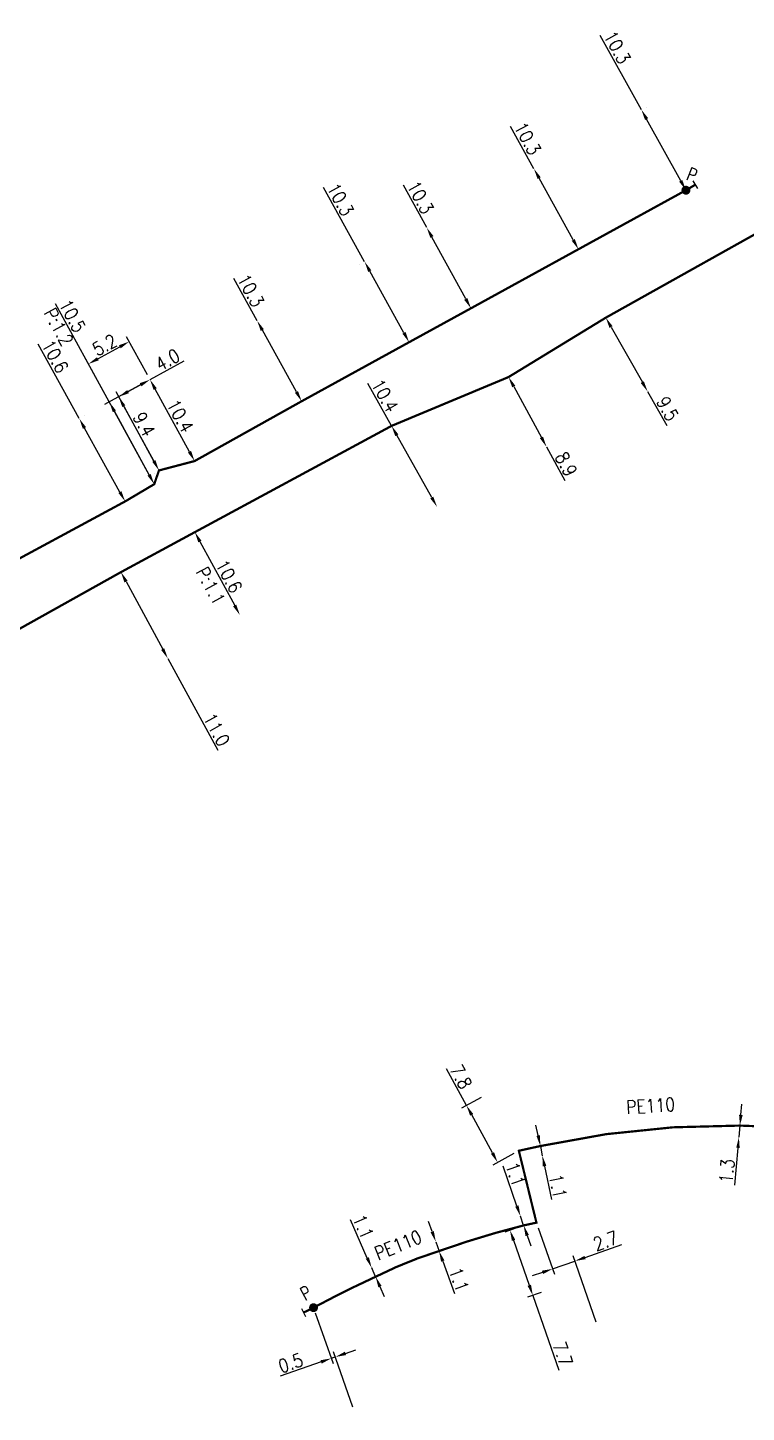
# Model space of a CAD drawing. Header units: millimetres. Extents: x 150998 to 151977, y 126997 to 128005.
# Drawn here: x 151620.3 to 151700.8, y 127333.2 to 127488.2 of the extents above; entities that cross this region are included whole.
import ezdxf
from ezdxf.enums import TextEntityAlignment as Align

# ---------------------------------------------------------------- set-up
doc = ezdxf.new("R2010")
doc.units = ezdxf.units.MM
doc.header["$PDMODE"] = 34
doc.linetypes.add('L_100_PE', pattern=[14, 10, -1.5, 1, -1.5])
doc.layers.get('0').update_dxf_attribs({"linetype": 'CONTINUOUS'})
doc.layers.get('DEFPOINTS').update_dxf_attribs({"linetype": 'CONTINUOUS'})
for name, color, linetype in [('L_140', 3, 'CONTINUOUS'), ('L_300', 7, 'CONTINUOUS'), ('L_340', 7, 'CONTINUOUS')]:
    doc.layers.add(name, color=color, linetype=linetype)
doc.styles.add('G_ROMANS', font='ROMANS.SHX', dxfattribs={"width": 0.75})
doc.styles.get("Standard").update_dxf_attribs({"font": 'romans.shx', "width": 0.85})
doc.dimstyles.get("Standard").update_dxf_attribs({"dimtxt": 1.5, "dimasz": 1.2, "dimexe": 0.625, "dimexo": 0.625, "dimgap": 0.25, "dimtad": 1, "dimdec": 1, "dimzin": 0, "dimdsep": 46, "dimtxsty": 'Standard', "dimcen": -0.5, "dimadec": 0, "dimazin": 0, "dimtfac": 1, "dimtdec": 1, "dimtmove": 0, "dimatfit": 3, "dimfxl": 0, "dimtolj": 1, "dimtzin": 0, "dimarcsym": 0})

# ---------------------------------------------------------------- blocks, each defined once
blk = doc.blocks.new('*D823')
at = {"layer": 'DEFPOINTS', "color": 0, "linetype": 'Continuous', "transparency": 16777216}
for p in [(151626.09, 127444.46), (151626.09, 127444.46), (151631.22, 127435.19)]:
    blk.add_point(p, dxfattribs=at)
at = {"layer": 'L_140', "color": 0, "linetype": 'Continuous', "lineweight": -2, "transparency": 16777216}
for p, q in [((151626.09, 127444.46), (151621.49, 127452.79)), ((151626.64, 127444.76), (151626.64, 127444.76)), ((151630.64, 127436.24), (151626.67, 127443.41)), ((151631.77, 127435.49), (151631.77, 127435.49))]:
    blk.add_line(p, q, dxfattribs=at)
at = {"layer": 'L_140', "color": 0, "linetype": 'Continuous', "transparency": 16777216}
for points in [[(151626.84, 127443.51), (151626.49, 127443.31), (151626.09, 127444.46)], [(151630.81, 127436.33), (151630.46, 127436.14), (151631.22, 127435.19)]]:
    blk.add_solid(points, dxfattribs=at)
at = {"layer": 'L_140', "color": 0, "linetype": 'Continuous', "transparency": 16777216, "insert": (151623.38, 127451.43), "char_height": 1.5, "attachment_point": 5, "rotation": 298.9386}
blk.add_mtext('\\A1;10.6', dxfattribs=at)
blk = doc.blocks.new('*D826')
at = {"layer": 'DEFPOINTS', "color": 0, "linetype": 'Continuous', "transparency": 16777216}
for p in [(151630.75, 127427.27), (151636, 127417.6), (151636, 127417.6)]:
    blk.add_point(p, dxfattribs=at)
at = {"layer": 'L_140', "color": 0, "linetype": 'Continuous', "lineweight": -2, "transparency": 16777216}
for p, q in [((151631.32, 127426.22), (151635.43, 127418.66)), ((151636, 127417.6), (151641.59, 127407.32))]:
    blk.add_line(p, q, dxfattribs=at)
at = {"layer": 'L_140', "color": 0, "linetype": 'Continuous', "transparency": 16777216}
for points in [[(151631.5, 127426.31), (151631.14, 127426.12), (151630.75, 127427.27)], [(151635.6, 127418.75), (151635.25, 127418.56), (151636, 127417.6)]]:
    blk.add_solid(points, dxfattribs=at)
at = {"layer": 'L_140', "color": 0, "linetype": 'Continuous', "transparency": 16777216, "insert": (151641.46, 127409.64), "char_height": 1.5, "attachment_point": 5, "rotation": 298.5169}
blk.add_mtext('\\A1;11.0', dxfattribs=at)
blk = doc.blocks.new('*D827')
at = {"layer": 'DEFPOINTS', "color": 0, "linetype": 'Continuous', "transparency": 16777216}
for p in [(151639.03, 127431.75), (151644.06, 127422.48), (151644.06, 127422.48)]:
    blk.add_point(p, dxfattribs=at)
at = {"layer": 'L_140', "color": 0, "linetype": 'Continuous', "lineweight": -2, "transparency": 16777216}
blk.add_line((151639.6, 127430.69), (151643.49, 127423.53), dxfattribs=at)
at = {"layer": 'L_140', "color": 0, "linetype": 'Continuous', "transparency": 16777216}
for points in [[(151639.77, 127430.79), (151639.42, 127430.6), (151639.03, 127431.75)], [(151643.67, 127423.63), (151643.31, 127423.44), (151644.06, 127422.48)]]:
    blk.add_solid(points, dxfattribs=at)
at = {"layer": 'L_140', "color": 0, "linetype": 'Continuous', "transparency": 16777216, "insert": (151642.85, 127426.8), "char_height": 1.5, "attachment_point": 5, "rotation": 298.5169}
blk.add_mtext('\\A1;10.6', dxfattribs=at)
blk = doc.blocks.new('*D828')
at = {"layer": 'DEFPOINTS', "color": 0, "linetype": 'Continuous', "transparency": 16777216}
for p in [(151661.06, 127443.65), (151666.15, 127434.58), (151666.15, 127434.58)]:
    blk.add_point(p, dxfattribs=at)
at = {"layer": 'L_140', "color": 0, "linetype": 'Continuous', "lineweight": -2, "transparency": 16777216}
for p, q in [((151661.06, 127443.65), (151658.39, 127448.41)), ((151665.56, 127435.62), (151661.65, 127442.6))]:
    blk.add_line(p, q, dxfattribs=at)
at = {"layer": 'L_140', "color": 0, "linetype": 'Continuous', "transparency": 16777216}
for points in [[(151661.82, 127442.7), (151661.47, 127442.5), (151661.06, 127443.65)], [(151665.73, 127435.72), (151665.39, 127435.53), (151666.15, 127434.58)]]:
    blk.add_solid(points, dxfattribs=at)
at = {"layer": 'L_140', "color": 0, "linetype": 'Continuous', "transparency": 16777216, "insert": (151660.3, 127447.04), "char_height": 1.5, "attachment_point": 5, "rotation": 299.2773}
blk.add_mtext('\\A1;10.4', dxfattribs=at)
blk = doc.blocks.new('*D843')
at = {"layer": 'DEFPOINTS', "color": 0, "linetype": 'Continuous', "transparency": 16777216}
for p in [(151631.68, 127453.09), (151634.01, 127448.83), (151634.48, 127437.12)]:
    blk.add_point(p, dxfattribs=at)
at = {"layer": 'L_140', "color": 0, "linetype": 'Continuous', "lineweight": -2, "transparency": 16777216}
for p, q in [((151633.71, 127449.38), (151631.38, 127453.63)), ((151628.17, 127451.17), (151630.63, 127452.51)), ((151634.18, 127437.67), (151626.82, 127451.14))]:
    blk.add_line(p, q, dxfattribs=at)
at = {"layer": 'L_140', "color": 0, "linetype": 'Continuous', "transparency": 16777216}
for points in [[(151630.53, 127452.68), (151630.72, 127452.33), (151631.68, 127453.09)], [(151628.07, 127451.34), (151628.27, 127450.99), (151627.12, 127450.59)]]:
    blk.add_solid(points, dxfattribs=at)
at = {"layer": 'L_140', "color": 0, "linetype": 'Continuous', "transparency": 16777216, "insert": (151628.92, 127452.71), "char_height": 1.5, "attachment_point": 5, "rotation": 28.6805}
blk.add_mtext('\\A1;5.2', dxfattribs=at)
blk = doc.blocks.new('*D844')
at = {"layer": 'DEFPOINTS', "color": 0, "linetype": 'Continuous', "transparency": 16777216}
for p in [(151634.01, 127448.83), (151629.44, 127446.34), (151634.48, 127437.12)]:
    blk.add_point(p, dxfattribs=at)
at = {"layer": 'L_140', "color": 0, "linetype": 'Continuous', "lineweight": -2, "transparency": 16777216}
for p, q in [((151629.44, 127446.34), (151623.43, 127457.32)), ((151633.46, 127448.53), (151628.9, 127446.04)), ((151633.91, 127438.18), (151630.02, 127445.28))]:
    blk.add_line(p, q, dxfattribs=at)
at = {"layer": 'L_140', "color": 0, "linetype": 'Continuous', "transparency": 16777216}
for points in [[(151630.19, 127445.38), (151629.84, 127445.19), (151629.44, 127446.34)], [(151634.08, 127438.27), (151633.73, 127438.08), (151634.48, 127437.12)]]:
    blk.add_solid(points, dxfattribs=at)
at = {"layer": 'L_140', "color": 0, "linetype": 'Continuous', "transparency": 16777216, "insert": (151625.32, 127455.96), "char_height": 1.5, "attachment_point": 5, "rotation": 298.6805}
blk.add_mtext('\\A1;10.5', dxfattribs=at)
blk = doc.blocks.new('*D845')
at = {"layer": 'DEFPOINTS', "color": 0, "linetype": 'Continuous', "transparency": 16777216}
for p in [(151634.01, 127448.83), (151634.01, 127448.83), (151635.01, 127438.66)]:
    blk.add_point(p, dxfattribs=at)
at = {"layer": 'L_140', "color": 0, "linetype": 'Continuous', "lineweight": -2, "transparency": 16777216}
for p, q in [((151634.01, 127448.83), (151637.84, 127450.93)), ((151634.71, 127439.21), (151630.2, 127447.46)), ((151631.55, 127447.49), (151632.95, 127448.26))]:
    blk.add_line(p, q, dxfattribs=at)
at = {"layer": 'L_140', "color": 0, "linetype": 'Continuous', "transparency": 16777216}
for points in [[(151632.86, 127448.43), (151633.05, 127448.08), (151634.01, 127448.83)], [(151631.45, 127447.66), (151631.65, 127447.31), (151630.5, 127446.91)]]:
    blk.add_solid(points, dxfattribs=at)
at = {"layer": 'L_140', "color": 0, "linetype": 'Continuous', "transparency": 16777216, "insert": (151635.97, 127451.05), "char_height": 1.5, "attachment_point": 5, "rotation": 28.6805}
blk.add_mtext('\\A1;4.0', dxfattribs=at)
blk = doc.blocks.new('*D846')
at = {"layer": 'DEFPOINTS', "color": 0, "linetype": 'Continuous', "transparency": 16777216}
for p in [(151630.5, 127446.91), (151630.5, 127446.91), (151635.01, 127438.66)]:
    blk.add_point(p, dxfattribs=at)
at = {"layer": 'L_140', "color": 0, "linetype": 'Continuous', "lineweight": -2, "transparency": 16777216}
for p, q in [((151634.43, 127439.72), (151631.07, 127445.86)), ((151634.46, 127438.37), (151634.46, 127438.37))]:
    blk.add_line(p, q, dxfattribs=at)
at = {"layer": 'L_140', "color": 0, "linetype": 'Continuous', "transparency": 16777216}
for points in [[(151631.25, 127445.95), (151630.9, 127445.76), (151630.5, 127446.91)], [(151634.61, 127439.81), (151634.26, 127439.62), (151635.01, 127438.66)]]:
    blk.add_solid(points, dxfattribs=at)
at = {"layer": 'L_140', "color": 0, "linetype": 'Continuous', "transparency": 16777216, "insert": (151633.33, 127443.82), "char_height": 1.5, "attachment_point": 5, "rotation": 298.6805}
blk.add_mtext('\\A1;9.4', dxfattribs=at)
blk = doc.blocks.new('*D847')
at = {"layer": 'DEFPOINTS', "color": 0, "linetype": 'Continuous', "transparency": 16777216}
for p in [(151634.01, 127448.83), (151634.01, 127448.83), (151639, 127439.71)]:
    blk.add_point(p, dxfattribs=at)
at = {"layer": 'L_140', "color": 0, "linetype": 'Continuous', "lineweight": -2, "transparency": 16777216}
for p, q in [((151638.42, 127440.76), (151634.58, 127447.78)), ((151639.55, 127440.01), (151639.55, 127440.01))]:
    blk.add_line(p, q, dxfattribs=at)
at = {"layer": 'L_140', "color": 0, "linetype": 'Continuous', "transparency": 16777216}
for points in [[(151634.76, 127447.87), (151634.41, 127447.68), (151634.01, 127448.83)], [(151638.6, 127440.86), (151638.25, 127440.66), (151639, 127439.71)]]:
    blk.add_solid(points, dxfattribs=at)
at = {"layer": 'L_140', "color": 0, "linetype": 'Continuous', "transparency": 16777216, "insert": (151637.38, 127444.75), "char_height": 1.5, "attachment_point": 5, "rotation": 298.6805}
blk.add_mtext('\\A1;10.4', dxfattribs=at)
blk = doc.blocks.new('*D848')
at = {"layer": 'DEFPOINTS', "color": 0, "linetype": 'Continuous', "transparency": 16777216}
for p in [(151646.01, 127455.42), (151646.01, 127455.42), (151650.99, 127446.41)]:
    blk.add_point(p, dxfattribs=at)
at = {"layer": 'L_140', "color": 0, "linetype": 'Continuous', "lineweight": -2, "transparency": 16777216}
for p, q in [((151646.01, 127455.42), (151643.39, 127460.15)), ((151650.41, 127447.46), (151646.59, 127454.37)), ((151650.44, 127446.11), (151650.44, 127446.11))]:
    blk.add_line(p, q, dxfattribs=at)
at = {"layer": 'L_140', "color": 0, "linetype": 'Continuous', "transparency": 16777216}
for points in [[(151646.76, 127454.47), (151646.41, 127454.28), (151646.01, 127455.42)], [(151650.58, 127447.55), (151650.23, 127447.36), (151650.99, 127446.41)]]:
    blk.add_solid(points, dxfattribs=at)
at = {"layer": 'L_140', "color": 0, "linetype": 'Continuous', "transparency": 16777216, "insert": (151645.29, 127458.8), "char_height": 1.5, "attachment_point": 5, "rotation": 298.907}
blk.add_mtext('\\A1;10.3', dxfattribs=at)
blk = doc.blocks.new('*D849')
at = {"layer": 'DEFPOINTS', "color": 0, "linetype": 'Continuous', "transparency": 16777216}
for p in [(151658.04, 127462.04), (151658.04, 127462.04), (151663.02, 127453.02)]:
    blk.add_point(p, dxfattribs=at)
at = {"layer": 'L_140', "color": 0, "linetype": 'Continuous', "lineweight": -2, "transparency": 16777216}
for p, q in [((151658.04, 127462.04), (151653.43, 127470.36)), ((151657.49, 127461.73), (151657.49, 127461.73)), ((151662.44, 127454.07), (151658.62, 127460.99)), ((151662.47, 127452.72), (151662.47, 127452.72))]:
    blk.add_line(p, q, dxfattribs=at)
at = {"layer": 'L_140', "color": 0, "linetype": 'Continuous', "transparency": 16777216}
for points in [[(151658.79, 127461.08), (151658.44, 127460.89), (151658.04, 127462.04)], [(151662.62, 127454.17), (151662.27, 127453.98), (151663.02, 127453.02)]]:
    blk.add_solid(points, dxfattribs=at)
at = {"layer": 'L_140', "color": 0, "linetype": 'Continuous', "transparency": 16777216, "insert": (151655.33, 127469), "char_height": 1.5, "attachment_point": 5, "rotation": 298.9386}
blk.add_mtext('\\A1;10.3', dxfattribs=at)
blk = doc.blocks.new('*D850')
at = {"layer": 'DEFPOINTS', "color": 0, "linetype": 'Continuous', "transparency": 16777216}
for p in [(151665, 127465.85), (151665, 127465.85), (151669.95, 127456.82)]:
    blk.add_point(p, dxfattribs=at)
at = {"layer": 'L_140', "color": 0, "linetype": 'Continuous', "lineweight": -2, "transparency": 16777216}
for p, q in [((151665, 127465.85), (151662.41, 127470.59)), ((151669.37, 127457.87), (151665.58, 127464.8)), ((151669.4, 127456.52), (151669.4, 127456.52))]:
    blk.add_line(p, q, dxfattribs=at)
at = {"layer": 'L_140', "color": 0, "linetype": 'Continuous', "transparency": 16777216}
for points in [[(151665.75, 127464.9), (151665.4, 127464.7), (151665, 127465.85)], [(151669.54, 127457.97), (151669.19, 127457.77), (151669.95, 127456.82)]]:
    blk.add_solid(points, dxfattribs=at)
at = {"layer": 'L_140', "color": 0, "linetype": 'Continuous', "transparency": 16777216, "insert": (151664.29, 127469.23), "char_height": 1.5, "attachment_point": 5, "rotation": 298.6805}
blk.add_mtext('\\A1;10.3', dxfattribs=at)
blk = doc.blocks.new('*D851')
at = {"layer": 'DEFPOINTS', "color": 0, "linetype": 'Continuous', "transparency": 16777216}
for p in [(151677, 127472.45), (151677, 127472.45), (151681.98, 127463.43)]:
    blk.add_point(p, dxfattribs=at)
at = {"layer": 'L_140', "color": 0, "linetype": 'Continuous', "lineweight": -2, "transparency": 16777216}
for p, q in [((151677, 127472.45), (151674.39, 127477.18)), ((151681.4, 127464.48), (151677.58, 127471.4)), ((151682.53, 127463.73), (151682.53, 127463.73))]:
    blk.add_line(p, q, dxfattribs=at)
at = {"layer": 'L_140', "color": 0, "linetype": 'Continuous', "transparency": 16777216}
for points in [[(151677.76, 127471.49), (151677.41, 127471.3), (151677, 127472.45)], [(151681.58, 127464.58), (151681.23, 127464.38), (151681.98, 127463.43)]]:
    blk.add_solid(points, dxfattribs=at)
at = {"layer": 'L_140', "color": 0, "linetype": 'Continuous', "transparency": 16777216, "insert": (151676.28, 127475.82), "char_height": 1.5, "attachment_point": 5, "rotation": 298.907}
blk.add_mtext('\\A1;10.3', dxfattribs=at)
blk = doc.blocks.new('*D852')
at = {"layer": 'DEFPOINTS', "color": 0, "linetype": 'Continuous', "transparency": 16777216}
for p in [(151689.03, 127479.06), (151689.03, 127479.06), (151694.02, 127470.04)]:
    blk.add_point(p, dxfattribs=at)
at = {"layer": 'L_300', "color": 0, "linetype": 'Continuous', "lineweight": -2, "transparency": 16777216}
for p, q in [((151689.03, 127479.06), (151684.43, 127487.38)), ((151689.58, 127479.36), (151689.58, 127479.36)), ((151693.44, 127471.09), (151689.61, 127478.01)), ((151694.56, 127470.35), (151694.56, 127470.35))]:
    blk.add_line(p, q, dxfattribs=at)
at = {"layer": 'L_300', "color": 0, "linetype": 'Continuous', "transparency": 16777216}
for points in [[(151689.79, 127478.11), (151689.44, 127477.91), (151689.03, 127479.06)], [(151693.61, 127471.19), (151693.26, 127471), (151694.02, 127470.04)]]:
    blk.add_solid(points, dxfattribs=at)
at = {"layer": 'L_300', "color": 0, "linetype": 'Continuous', "transparency": 16777216, "insert": (151686.32, 127486.03), "char_height": 1.5, "attachment_point": 5, "rotation": 298.9386}
blk.add_mtext('\\A1;10.3', dxfattribs=at)
blk = doc.blocks.new('*D853')
at = {"layer": 'DEFPOINTS', "color": 0, "linetype": 'Continuous', "transparency": 16777216}
for p in [(151685.05, 127455.77), (151689.73, 127447.5), (151689.73, 127447.5)]:
    blk.add_point(p, dxfattribs=at)
at = {"layer": 'L_140', "color": 0, "linetype": 'Continuous', "lineweight": -2, "transparency": 16777216}
for p, q in [((151684.5, 127455.46), (151684.5, 127455.46)), ((151685.64, 127454.72), (151689.14, 127448.54)), ((151689.73, 127447.5), (151691.88, 127443.7))]:
    blk.add_line(p, q, dxfattribs=at)
at = {"layer": 'L_140', "color": 0, "linetype": 'Continuous', "transparency": 16777216}
for points in [[(151685.81, 127454.82), (151685.46, 127454.62), (151685.05, 127455.77)], [(151689.31, 127448.64), (151688.96, 127448.45), (151689.73, 127447.5)]]:
    blk.add_solid(points, dxfattribs=at)
at = {"layer": 'L_140', "color": 0, "linetype": 'Continuous', "transparency": 16777216, "insert": (151691.97, 127445.57), "char_height": 1.5, "attachment_point": 5, "rotation": 299.5293}
blk.add_mtext('\\A1;9.5', dxfattribs=at)
blk = doc.blocks.new('*D868')
at = {"layer": 'DEFPOINTS', "color": 0, "linetype": 'Continuous', "transparency": 16777216}
for p in [(151652.32, 127344.9), (151654.77, 127339.38), (151656.94, 127333.18)]:
    blk.add_point(p, dxfattribs=at)
at = {"layer": 'L_300', "color": 0, "linetype": 'Continuous', "lineweight": -2, "transparency": 16777216}
for p, q in [((151652.52, 127344.31), (151654.51, 127338.63)), ((151655.91, 127339.78), (151657.04, 127340.17)), ((151653.17, 127338.82), (151648.6, 127337.22)), ((151654.77, 127339.38), (151654.3, 127339.22)), ((151656.73, 127333.77), (151654.57, 127339.97))]:
    blk.add_line(p, q, dxfattribs=at)
at = {"layer": 'L_300', "color": 0, "linetype": 'Continuous', "transparency": 16777216}
for points in [[(151653.1, 127339.01), (151653.23, 127338.63), (151654.3, 127339.22)], [(151655.84, 127339.97), (151655.97, 127339.59), (151654.77, 127339.38)]]:
    blk.add_solid(points, dxfattribs=at)
at = {"layer": 'L_300', "color": 0, "linetype": 'Continuous', "transparency": 16777216, "insert": (151649.76, 127338.69), "char_height": 1.5, "attachment_point": 5, "rotation": 19.256}
blk.add_mtext('\\A1;0.5', dxfattribs=at)
blk = doc.blocks.new('*D869')
at = {"layer": 'DEFPOINTS', "color": 0, "linetype": 'Continuous', "transparency": 16777216}
for p in [(151677.28, 127354.42), (151681.59, 127350.12), (151684.18, 127342.7)]:
    blk.add_point(p, dxfattribs=at)
at = {"layer": 'L_140', "color": 0, "linetype": 'Continuous', "lineweight": -2, "transparency": 16777216}
for p, q in [((151677.49, 127353.83), (151679.29, 127348.65)), ((151682.72, 127350.51), (151686.85, 127351.96)), ((151679.09, 127349.24), (151681.59, 127350.12)), ((151683.98, 127343.29), (151681.38, 127350.71)), ((151677.95, 127348.85), (151676.82, 127348.45))]:
    blk.add_line(p, q, dxfattribs=at)
at = {"layer": 'L_140', "color": 0, "linetype": 'Continuous', "transparency": 16777216}
for points in [[(151682.66, 127350.7), (151682.79, 127350.33), (151681.59, 127350.12)], [(151677.89, 127349.04), (151678.02, 127348.66), (151679.09, 127349.24)]]:
    blk.add_solid(points, dxfattribs=at)
at = {"layer": 'L_140', "color": 0, "linetype": 'Continuous', "transparency": 16777216, "insert": (151685.02, 127352.38), "char_height": 1.5, "attachment_point": 5, "rotation": 19.256}
blk.add_mtext('\\A1;2.7', dxfattribs=at)
blk = doc.blocks.new('*D870')
at = {"layer": 'DEFPOINTS', "color": 0, "linetype": 'Continuous', "transparency": 16777216}
for p in [(151675.85, 127354.11), (151676.87, 127346.27), (151678.4, 127346.8)]:
    blk.add_point(p, dxfattribs=at)
at = {"layer": 'L_140', "color": 0, "linetype": 'Continuous', "lineweight": -2, "transparency": 16777216}
for p, q in [((151675.26, 127353.9), (151673.73, 127353.37)), ((151674.72, 127352.44), (151676.48, 127347.41)), ((151677.81, 127346.6), (151676.28, 127346.07)), ((151676.87, 127346.27), (151679.8, 127337.89))]:
    blk.add_line(p, q, dxfattribs=at)
at = {"layer": 'L_140', "color": 0, "linetype": 'Continuous', "transparency": 16777216}
for points in [[(151674.91, 127352.51), (151674.53, 127352.38), (151674.32, 127353.57)], [(151676.67, 127347.47), (151676.29, 127347.34), (151676.87, 127346.27)]]:
    blk.add_solid(points, dxfattribs=at)
at = {"layer": 'L_140', "color": 0, "linetype": 'Continuous', "transparency": 16777216, "insert": (151680.23, 127339.71), "char_height": 1.5, "attachment_point": 5, "rotation": 289.256}
blk.add_mtext('\\A1;7.7', dxfattribs=at)
blk = doc.blocks.new('*D871')
at = {"layer": 'DEFPOINTS', "color": 0, "linetype": 'Continuous', "transparency": 16777216}
for p in [(151675.49, 127355.15), (151675.85, 127354.11), (151675.85, 127354.11)]:
    blk.add_point(p, dxfattribs=at)
at = {"layer": 'L_140', "color": 0, "linetype": 'Continuous', "lineweight": -2, "transparency": 16777216}
for p, q in [((151675.09, 127356.28), (151673.54, 127360.74)), ((151675.85, 127354.11), (151675.49, 127355.15)), ((151676.25, 127352.98), (151676.64, 127351.84))]:
    blk.add_line(p, q, dxfattribs=at)
at = {"layer": 'L_140', "color": 0, "linetype": 'Continuous', "transparency": 16777216}
for points in [[(151675.28, 127356.35), (151674.9, 127356.21), (151675.49, 127355.15)], [(151676.44, 127353.04), (151676.06, 127352.91), (151675.85, 127354.11)]]:
    blk.add_solid(points, dxfattribs=at)
at = {"layer": 'L_140', "color": 0, "linetype": 'Continuous', "transparency": 16777216, "insert": (151674.91, 127359.83), "char_height": 1.5, "attachment_point": 5, "rotation": 289.256}
blk.add_mtext('\\A1;1.1', dxfattribs=at)
blk = doc.blocks.new('*D872')
at = {"layer": 'DEFPOINTS', "color": 0, "linetype": 'Continuous', "transparency": 16777216}
for p in [(151666.01, 127352.28), (151666.01, 127352.28), (151666.38, 127351.24)]:
    blk.add_point(p, dxfattribs=at)
at = {"layer": 'L_140', "color": 0, "linetype": 'Continuous', "lineweight": -2, "transparency": 16777216}
for p, q in [((151665.6, 127353.41), (151665.2, 127354.54)), ((151666.01, 127352.28), (151666.38, 127351.24)), ((151666.79, 127350.11), (151668.1, 127346.47))]:
    blk.add_line(p, q, dxfattribs=at)
at = {"layer": 'L_140', "color": 0, "linetype": 'Continuous', "transparency": 16777216}
for points in [[(151665.79, 127353.47), (151665.42, 127353.34), (151666.01, 127352.28)], [(151666.98, 127350.18), (151666.6, 127350.05), (151666.38, 127351.24)]]:
    blk.add_solid(points, dxfattribs=at)
at = {"layer": 'L_140', "color": 0, "linetype": 'Continuous', "transparency": 16777216, "insert": (151668.6, 127348.05), "char_height": 1.5, "attachment_point": 5, "rotation": 289.7846}
blk.add_mtext('\\A1;1.1', dxfattribs=at)
blk = doc.blocks.new('*D873')
at = {"layer": 'DEFPOINTS', "color": 0, "linetype": 'Continuous', "transparency": 16777216}
for p in [(151658.83, 127349.36), (151658.83, 127349.36), (151659.27, 127348.36)]:
    blk.add_point(p, dxfattribs=at)
at = {"layer": 'L_140', "color": 0, "linetype": 'Continuous', "lineweight": -2, "transparency": 16777216}
for p, q in [((151658.34, 127350.46), (151656.44, 127354.75)), ((151659.27, 127348.36), (151658.83, 127349.36)), ((151659.76, 127347.26), (151660.24, 127346.16))]:
    blk.add_line(p, q, dxfattribs=at)
at = {"layer": 'L_140', "color": 0, "linetype": 'Continuous', "transparency": 16777216}
for points in [[(151658.52, 127350.54), (151658.16, 127350.38), (151658.83, 127349.36)], [(151659.94, 127347.34), (151659.58, 127347.18), (151659.27, 127348.36)]]:
    blk.add_solid(points, dxfattribs=at)
at = {"layer": 'L_140', "color": 0, "linetype": 'Continuous', "transparency": 16777216, "insert": (151657.88, 127353.96), "char_height": 1.5, "attachment_point": 5, "rotation": 293.8988}
blk.add_mtext('\\A1;1.1', dxfattribs=at)
blk = doc.blocks.new('*D874')
at = {"layer": 'DEFPOINTS', "color": 0, "linetype": 'Continuous', "transparency": 16777216}
for p in [(151671.65, 127368.75), (151669.45, 127367.55), (151675.31, 127362.47)]:
    blk.add_point(p, dxfattribs=at)
at = {"layer": 'L_140', "color": 0, "linetype": 'Continuous', "lineweight": -2, "transparency": 16777216}
for p, q in [((151669.45, 127367.55), (151667.21, 127371.66)), ((151671.1, 127368.45), (151668.9, 127367.25)), ((151672.36, 127362.23), (151670.03, 127366.5)), ((151674.76, 127362.17), (151672.38, 127360.87))]:
    blk.add_line(p, q, dxfattribs=at)
at = {"layer": 'L_140', "color": 0, "linetype": 'Continuous', "transparency": 16777216}
for points in [[(151670.2, 127366.59), (151669.85, 127366.4), (151669.45, 127367.55)], [(151672.53, 127362.32), (151672.18, 127362.13), (151672.93, 127361.17)]]:
    blk.add_solid(points, dxfattribs=at)
at = {"layer": 'L_140', "color": 0, "linetype": 'Continuous', "transparency": 16777216, "insert": (151668.84, 127370.75), "char_height": 1.5, "attachment_point": 5, "rotation": 298.6216}
blk.add_mtext('\\A1;7.8', dxfattribs=at)
blk = doc.blocks.new('*D875')
at = {"layer": 'DEFPOINTS', "color": 0, "linetype": 'Continuous', "transparency": 16777216}
for p in [(151677.72, 127363), (151677.94, 127361.92), (151677.94, 127361.92)]:
    blk.add_point(p, dxfattribs=at)
at = {"layer": 'L_140', "color": 0, "linetype": 'Continuous', "lineweight": -2, "transparency": 16777216}
for p, q in [((151677.47, 127364.17), (151677.23, 127365.35)), ((151677.72, 127363), (151677.94, 127361.92)), ((151678.19, 127360.75), (151678.97, 127357))]:
    blk.add_line(p, q, dxfattribs=at)
at = {"layer": 'L_140', "color": 0, "linetype": 'Continuous', "transparency": 16777216}
for points in [[(151677.67, 127364.21), (151677.28, 127364.13), (151677.72, 127363)], [(151678.39, 127360.79), (151677.99, 127360.71), (151677.94, 127361.92)]]:
    blk.add_solid(points, dxfattribs=at)
at = {"layer": 'L_140', "color": 0, "linetype": 'Continuous', "transparency": 16777216, "insert": (151679.68, 127358.49), "char_height": 1.5, "attachment_point": 5, "rotation": 281.8274}
blk.add_mtext('\\A1;1.1', dxfattribs=at)
blk = doc.blocks.new('*D876')
at = {"layer": 'DEFPOINTS', "color": 0, "linetype": 'Continuous', "transparency": 16777216}
for p in [(151700.07, 127365.29), (151699.95, 127363.99), (151699.95, 127363.99)]:
    blk.add_point(p, dxfattribs=at)
at = {"layer": 'L_140', "color": 0, "linetype": 'Continuous', "lineweight": -2, "transparency": 16777216}
for p, q in [((151700.17, 127366.48), (151700.28, 127367.68)), ((151700.07, 127365.29), (151699.95, 127363.99)), ((151700.69, 127365.23), (151700.69, 127365.23)), ((151699.84, 127362.8), (151699.47, 127358.62))]:
    blk.add_line(p, q, dxfattribs=at)
at = {"layer": 'L_140', "color": 0, "linetype": 'Continuous', "transparency": 16777216}
for points in [[(151699.97, 127366.5), (151700.37, 127366.46), (151700.07, 127365.29)], [(151699.65, 127362.81), (151700.04, 127362.78), (151699.95, 127363.99)]]:
    blk.add_solid(points, dxfattribs=at)
at = {"layer": 'L_140', "color": 0, "linetype": 'Continuous', "transparency": 16777216, "insert": (151698.61, 127360.2), "char_height": 1.5, "attachment_point": 5, "rotation": 84.9176}
blk.add_mtext('\\A1;1.3', dxfattribs=at)
blk = doc.blocks.new('L_340_07')
at = {"color": 0, "linetype": 'Continuous', "const_width": 0.25, "flags": 128}
blk.add_lwpolyline([(0, 0), (1.25, 0)], dxfattribs=at)
at = {"color": 0, "linetype": 'Continuous', "flags": 128}
blk.add_lwpolyline([(1.25, -0.5), (1.25, 0.5)], dxfattribs=at)
at = {"color": 0, "linetype": 'Continuous', "style": 'G_ROMANS', "width": 0.75, "flags": 3}
for tag, p in [('DEF_LEG', (0.72, -3.47)), ('DEF_COUP', (0.72, -5.97)), ('DEF_TYPE', (0.72, -8.47))]:
    blk.add_attdef(tag, text='', height=1.2, dxfattribs=at).set_placement(p, align=Align.MIDDLE)
blk = doc.blocks.new('L_300_12')
at = {"color": 0, "linetype": 'Continuous', "const_width": 0.497, "flags": 128}
blk.add_lwpolyline([(-0.25, 0, 1), (0.25, 0, 1)], format="xyb", close=True, dxfattribs=at)
at = {"color": 0, "linetype": 'Continuous', "style": 'G_ROMANS', "width": 0.75}
blk.add_text('P', height=1.5, dxfattribs=at).set_placement((0, 1.85), align=Align.MIDDLE)
at = {"color": 0, "linetype": 'Continuous', "style": 'G_ROMANS', "width": 0.75, "flags": 3}
for tag, p in [('DEF_LEG', (0, -5)), ('DEF_COUP', (0, -7.5)), ('DEF_TYPE', (0, -10))]:
    blk.add_attdef(tag, text='', height=1.2, dxfattribs=at).set_placement(p, align=Align.MIDDLE)
blk = doc.blocks.new('*D966')
at = {"layer": 'DEFPOINTS', "color": 0, "linetype": 'Continuous', "transparency": 16777216}
for p in [(151674.16, 127449.12), (151678.41, 127441.3), (151678.41, 127441.3)]:
    blk.add_point(p, dxfattribs=at)
at = {"layer": 'L_140', "color": 0, "linetype": 'Continuous', "lineweight": -2, "transparency": 16777216}
for p, q in [((151674.74, 127448.07), (151677.84, 127442.36)), ((151678.41, 127441.3), (151680.47, 127437.52))]:
    blk.add_line(p, q, dxfattribs=at)
at = {"layer": 'L_140', "color": 0, "linetype": 'Continuous', "transparency": 16777216}
for points in [[(151674.91, 127448.16), (151674.56, 127447.97), (151674.16, 127449.12)], [(151678.02, 127442.45), (151677.67, 127442.26), (151678.41, 127441.3)]]:
    blk.add_solid(points, dxfattribs=at)
at = {"layer": 'L_140', "color": 0, "linetype": 'Continuous', "transparency": 16777216, "insert": (151680.61, 127439.36), "char_height": 1.5, "attachment_point": 5, "rotation": 298.5169}
blk.add_mtext('\\A1;8.9', dxfattribs=at)

msp = doc.modelspace()

# ---------------------------------------------------------------- linework, layer by layer
at = {"layer": 'L_140', "linetype": 'L_100_PE', "flags": 128}
msp.add_lwpolyline([(151528.82, 127365.45, 0.25, 0.25, 0), (151530.02, 127370.96, 0.25, 0.25, 0), (151530.02, 127370.96, 0.25, 0.25, 0), (151630.75, 127427.27, 0.25, 0.25, 0), (151639.03, 127431.75, 0.25, 0.25, 0), (151661.06, 127443.65, 0.25, 0.25, 0), (151661.06, 127443.65, 0.25, 0.25, 0), (151674.16, 127449.12, 0.25, 0.25, 0), (151685.05, 127455.77, 0.25, 0.25, 0), (151701.42, 127464.93, 0.25, 0.25, 0), (151719.36, 127474.63, 0.25, 0.25, -0.080916), (151733.57, 127479.57, 0.25, 0.25, -0.056992), (151746.24, 127480.32, 0.25, 0.25, -0.125712), (151766.61, 127473.91, 0.25, 0.25, 0), (151779.77, 127467.36, 0.25, 0.25, 0), (151791.04, 127461.59, 0.25, 0.25, 0), (151794.94, 127459.6, 0.25, 0.25, -0.372319), (151797.6, 127452.09, 0.25, 0.25, 0), (151796.19, 127449.26, 0.25, 0.25, 0), (151795.98, 127448.85, 0.25, 0.25, 0), (151795.75, 127448.36, 0.25, 0.25, 0), (151782.92, 127424.18, 0.25, 0.25, 0), (151776.87, 127411.87, 0.25, 0.25, 0), (151770.88, 127399.56, 0.25, 0.25, 0), (151767.37, 127392.37, 0.25, 0.25, 0), (151761.31, 127380.16, 0.25, 0.25, 0), (151755, 127367.92, 0.25, 0.25, 0), (151749.39, 127356.52, 0.25, 0.25, -0.310569), (151743.92, 127354.75, 0.25, 0.25, 0), (151740.59, 127356.2, 0.25, 0.25, 0.059779), (151716.59, 127363.52, 0.25, 0.25, 0.050761), (151700.07, 127365.29, 0.25, 0.25, 0.057251), (151677.72, 127363, 0.25, 0.25, 0), (151675.31, 127362.47, 0.25, 0.25, 0), (151677.28, 127354.42, 0.25, 0.25, 0), (151675.85, 127354.11, 0.25, 0.25, 0.024712), (151666.38, 127351.24, 0.25, 0.25, 0.041535), (151659.27, 127348.36, 0.25, 0.25, 0.015092), (151652.32, 127344.9, 0, 0, 0)], format="xyseb", dxfattribs=at)
at = {"layer": 'L_140', "linetype": 'L_100_PE', "const_width": 0.25, "flags": 128}
msp.add_lwpolyline([(151694.02, 127470.04), (151681.98, 127463.43), (151669.95, 127456.82), (151669.95, 127456.82), (151663.02, 127453.02), (151650.99, 127446.41), (151639, 127439.71), (151635.01, 127438.66), (151634.48, 127437.12), (151631.22, 127435.19), (151619.13, 127428.66), (151607.14, 127421.96), (151527.83, 127378.41), (151520.7, 127380.08)], dxfattribs=at)

# ---------------------------------------------------------------- block references
at = {"layer": 'L_300'}
for p, rotation in [((151694.02, 127470.04), 338.4719620533959), ((151652.32, 127344.9), 27.9439447922722)]:
    msp.add_blockref('L_300_12', p, dxfattribs=dict(at, rotation=rotation))
at = {"layer": 'L_340'}
for p, rotation in [((151694.02, 127470.04), 30.42901302112293), ((151652.32, 127344.9), 206.0928031747827)]:
    msp.add_blockref('L_340_07', p, dxfattribs=dict(at, rotation=rotation))

# ---------------------------------------------------------------- texts
at = {"layer": 'L_140', "linetype": 'Continuous', "width": 0.85}
for s, rotation, p in [('P:1.2', 298.907, (151622.04, 127456.3)), ('P:1.1', 298.5169, (151639.08, 127427.31)), ('PE110', 3.8969, (151687.39, 127366.58)), ('PE110', 22.1881, (151659.54, 127350.19))]:
    msp.add_text(s, height=1.5, rotation=rotation, dxfattribs=at).set_placement(p)

# ---------------------------------------------------------------- dimensions: what is measured, and where the dimension line sits
at = {"layer": 'L_140', "linetype": 'Continuous'}
for base, p1, p2, angle, picture, middle in [((151677, 127472.45), (151681.98, 127463.43), (151677, 127472.45), 298.907, '*D851', (151675.41, 127475.34)), ((151658.04, 127462.04), (151663.02, 127453.02), (151658.04, 127462.04), 298.9386, '*D849', (151654.45, 127468.52)), ((151665, 127465.85), (151669.95, 127456.82), (151665, 127465.85), 298.6805, '*D850', (151663.42, 127468.75)), ((151646.01, 127455.42), (151650.99, 127446.41), (151646.01, 127455.42), 298.907, '*D848', (151644.41, 127458.31)), ((151629.44, 127446.34), (151634.48, 127437.12), (151634.01, 127448.83), 298.6805, '*D844', (151624.44, 127455.48)), ((151689.73, 127447.5), (151685.05, 127455.77), (151689.73, 127447.5), 119.5293, '*D853', (151691.1, 127445.08)), ((151626.09, 127444.46), (151631.22, 127435.19), (151626.09, 127444.46), 298.9386, '*D823', (151622.5, 127450.95)), ((151631.68, 127453.09), (151634.48, 127437.12), (151634.01, 127448.83), 208.6805, '*D843', (151629.4, 127451.84)), ((151634.01, 127448.83), (151635.01, 127438.66), (151634.01, 127448.83), 208.6805, '*D845', (151636.45, 127450.17)), ((151634.01, 127448.83), (151639, 127439.71), (151634.01, 127448.83), 298.6805, '*D847', (151636.5, 127444.27)), ((151666.15, 127434.58), (151661.06, 127443.65), (151666.15, 127434.58), 119.2773, '*D828', (151659.43, 127446.55)), ((151678.41, 127441.3), (151674.16, 127449.12), (151678.41, 127441.3), 118.5169, '*D966', (151679.73, 127438.88)), ((151630.5, 127446.91), (151635.01, 127438.66), (151630.5, 127446.91), 298.6805, '*D846', (151632.45, 127443.34)), ((151644.0624, 127422.4765), (151639.02563, 127431.74653), (151644.0624, 127422.4765), 118.51694, '*D827', (151641.97218, 127426.32349)), ((151636, 127417.6), (151630.75, 127427.27), (151636, 127417.6), 118.5169, '*D826', (151640.59, 127409.16)), ((151699.95, 127363.99), (151700.07, 127365.29), (151699.95, 127363.99), 84.9176, '*D876', (151699.61, 127360.11)), ((151677.94, 127361.92), (151677.72, 127363), (151677.94, 127361.92), 101.8274, '*D875', (151678.7, 127358.29)), ((151675.85, 127354.11), (151675.49, 127355.15), (151675.85, 127354.11), 109.256, '*D871', (151673.97, 127359.5)), ((151658.83, 127349.36), (151659.27, 127348.36), (151658.83, 127349.36), 293.8988, '*D873', (151656.97, 127353.55)), ((151666.01, 127352.28), (151666.38, 127351.24), (151666.01, 127352.28), 289.7846, '*D872', (151667.65, 127347.71)), ((151676.87, 127346.27), (151675.85, 127354.11), (151678.4, 127346.8), 109.256, '*D870', (151679.28, 127339.38)), ((151681.5888, 127350.1182), (151677.2798, 127354.4176), (151684.1816, 127342.6959), 199.256, '*D869', (151685.3515, 127351.4326))]:
    dim = msp.add_linear_dim(base=base, p1=p1, p2=p2, angle=angle, dimstyle='Standard', dxfattribs=at)
    dim.commit()
    dim.dimension.update_dxf_attribs({"geometry": picture, "text_midpoint": middle, "dimtype": 160})
dim = msp.add_linear_dim(base=(151669.45, 127367.55), p1=(151675.31, 127362.47), p2=(151671.65, 127368.75), angle=298.6216, text='7.8', dimstyle='Standard', dxfattribs=at)
dim.commit()
dim.dimension.update_dxf_attribs({"geometry": '*D874', "text_midpoint": (151667.97, 127370.27), "dimtype": 160})
at = {"layer": 'L_300', "linetype": 'Continuous'}
for base, p1, p2, angle, picture, middle in [((151689.03, 127479.06), (151694.02, 127470.04), (151689.03, 127479.06), 298.9386, '*D852', (151685.45, 127485.54)), ((151654.77, 127339.38), (151652.32, 127344.9), (151656.94, 127333.18), 199.256, '*D868', (151650.09, 127337.75))]:
    dim = msp.add_linear_dim(base=base, p1=p1, p2=p2, angle=angle, dimstyle='Standard', dxfattribs=at)
    dim.commit()
    dim.dimension.update_dxf_attribs({"geometry": picture, "text_midpoint": middle, "dimtype": 160})

doc.saveas('drawing.dxf')
